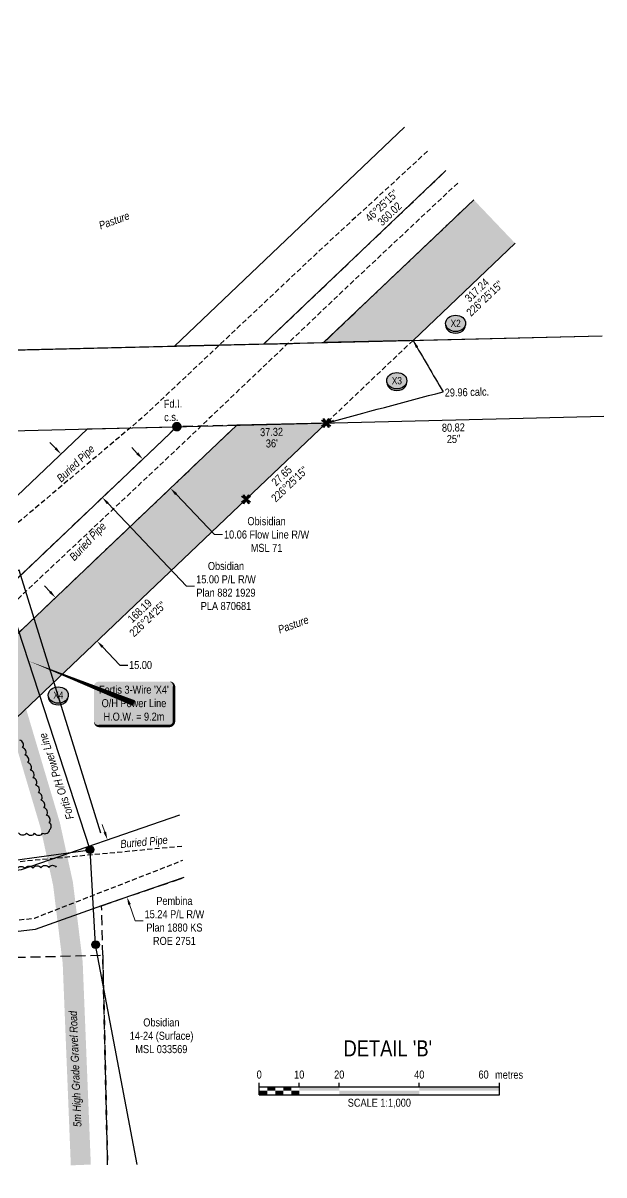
# Model space of a CAD drawing. Extents: x 610688 to 615994, y 5890806 to 5894497.
# Drawn here: x 615268 to 615994, y 5891057 to 5892496 of the extents above; entities that cross this region are included whole.
import ezdxf
from ezdxf.enums import TextEntityAlignment as Align

# ---------------------------------------------------------------- set-up
doc = ezdxf.new("R2010")
doc.units = 0
doc.header["$LTSCALE"] = 5
doc.header["$PDSIZE"] = 0.5
for name, pattern in [('0', [1, 1, 0]), ('foc-ACCESSROAD', [3.75, 2.5, -1.25]), ('foc-FLOWLINE', [3.75, 2.5, -1.25]), ('foc-TRAV', [1.875, 1.25, -0.625]), ('POWERLINE5', [7.8, 2.4, -0.6, 0.6, -0.6, 0.6, -0.6, 2.4]), ('UG_PIPE', [1.875, 1.25, -0.625])]:
    doc.linetypes.add(name, pattern=pattern)
doc.layers.get('Defpoints').update_dxf_attribs({"color": 9})
for name, color, linetype in [('AS-FENCE', 48, 'foc-FENCE'), ('AS-PIPE-UG', 44, 'UG_PIPE'), ('AS-PIPE-UG-T', 44, 'Continuous'), ('AS-POWER', 104, 'foc-POWER'), ('AS-POWER-EXISTING', 72, 'POWERLINE5'), ('AS-POWER-T', 104, 'Continuous'), ('AS-ROADS', 254, 'Continuous'), ('AS-TELEPHONE', 224, 'foc-TEL'), ('C-FLOWLINE', 13, 'foc-FLOWLINE'), ('C-RW', 13, 'Continuous'), ('C-WS', 13, 'foc-ACCESSROAD'), ('DETAIL-T', 7, 'Continuous'), ('F-RW', 190, 'Continuous'), ('L-2', 7, 'Continuous'), ('L-BD', 7, 'Continuous'), ('L-BD1', 253, 'Continuous'), ('L-MON', 1, 'Continuous'), ('L-SEC', 7, 'Continuous'), ('P-CROSSINGS', 250, 'Continuous'), ('P-PROPOSED', 10, 'Continuous'), ('P-PROPOSED-H', 21, 'Continuous'), ('P-TRAV', 4, 'foc-TRAV'), ('P-TXT', 4, 'Continuous'), ('T-BUSH', 110, '0')]:
    doc.layers.add(name, color=color, linetype=linetype)
for name, color, linetype, lineweight in [('C-FLOWLINE-T', 13, 'Continuous', 9), ('C-RW-T', 13, 'Continuous', 9), ('C-WS-T', 13, 'Continuous', 9), ('F-RW-T', 190, 'Continuous', 9), ('T-TEXT', 48, 'Continuous', 18)]:
    doc.layers.add(name, color=color, linetype=linetype, lineweight=lineweight)
doc.styles.add('175L', font='', dxfattribs={"height": 20})
doc.styles.add('80', font='', dxfattribs={"height": 10})
doc.styles.add('80CG', font='', dxfattribs={"height": 10})
doc.styles.add('80L', font='', dxfattribs={"height": 10})
doc.styles.add('80LS', font='', dxfattribs={"height": 10})
doc.styles.add('Crossing', font='', dxfattribs={"height": 10})
doc.styles.add('foc-LtypeFont', font='', dxfattribs={"height": 7.35})
doc.styles.get('175L').set_extended_font_data('Arial Narrow')
doc.styles.get('80').set_extended_font_data('Arial Narrow')
doc.styles.get('80CG').set_extended_font_data('Arial Narrow')
doc.styles.get('80L').set_extended_font_data('Arial Narrow')
doc.styles.get('80LS').set_extended_font_data('Arial Narrow', italic=True)
doc.styles.get('Crossing').set_extended_font_data('Arial Narrow')
doc.styles.get('foc-LtypeFont').set_extended_font_data('Arial Narrow')
doc.linetypes.add('foc-FENCE', pattern='A,10,-1,["X",foc-LtypeFont,S=0.2,R=0,X=-0.625,Y=-0.75],-1.24', length=12.24)
doc.linetypes.add('foc-POWER', pattern='A,6,-1,["P",foc-LtypeFont,S=0.2,R=0,X=-0.625,Y=-0.75],-1.24,4', length=12.24)
doc.linetypes.add('foc-TEL', pattern='A,2,-1,["T",foc-LtypeFont,S=0.2,R=0,X=-0.425,Y=-0.75],-1.24,8', length=12.24)
doc.linetypes.add('foc-TEL-NOLINE', pattern='A,0,-2,["T",foc-LtypeFont,S=0.2,R=0,X=-0.425,Y=-0.75],-10.24', length=12.24)
doc.dimstyles.new('Compass 5 000', dxfattribs={"dimscale": 5, "dimtxt": 9, "dimasz": 2, "dimexe": 0.2, "dimexo": 0.0625, "dimgap": 0.5, "dimtad": 0, "dimtih": 1, "dimtoh": 1, "dimzin": 0, "dimdsep": 46, "dimtxsty": '80CG', "dimcen": 0.1, "dimse1": 1, "dimse2": 1, "dimclrd": 256, "dimclrt": 256, "dimaunit": 1, "dimadec": 4, "dimazin": 0, "dimtfac": 0.06, "dimtofl": 0, "dimtmove": 0, "dimatfit": 1, "dimfxl": 0.2, "dimtolj": 1, "dimtzin": 0, "dimlwd": -1, "dimarcsym": 0})

# ---------------------------------------------------------------- blocks, each defined once
blk = doc.blocks.new('*U29')
at = {"color": 0}
for p, q in [((-150, 0), (-150, 15)), ((-100, 10), (-100, 15)), ((-50, 10), (-50, 15)), ((50, 10), (50, 15)), ((150.2, 0), (150.2, 15)), ((-150, 10), (150.2, 10)), ((-150, 0), (150.2, 0))]:
    blk.add_line(p, q, dxfattribs=at)
for points in [[(-150, 5), (-140, 5), (-150, 0), (-140, 0)], [(-140, 10), (-130, 10), (-140, 5), (-130, 5)], [(-130, 5), (-120, 5), (-130, 0), (-120, 0)], [(-120, 10), (-110, 10), (-120, 5), (-110, 5)], [(-110, 5), (-100, 5), (-110, 0), (-100, 0)], [(-100, 10), (-50, 10), (-100, 5), (-50, 5)], [(-50, 5), (50, 5), (-50, 0), (50, 0)], [(50, 10), (150.2, 10), (50, 5), (150.2, 5)]]:
    blk.add_solid(points, dxfattribs=at)
at = {"color": 0, "style": '80'}
blk.add_text('metres', height=10, dxfattribs=at).set_placement((162.2, 20), align=Align.CENTER)
at = {"color": 0, "char_height": 10, "style": '80'}
for s, insert, attachment_point in [('0', (-150, 30.2), 2), ('10', (-100, 30.2), 2), ('20', (-50, 30.2), 2), ('40', (50, 30.2), 2), ('60', (136.7, 30.2), 3), ('SCALE 1:1,000', (0.1, -5), 2)]:
    blk.add_mtext(s, dxfattribs=dict(at, insert=insert, attachment_point=attachment_point))
blk = doc.blocks.new('POWERPOLE')
h = blk.add_hatch(color=255)
edge = h.paths.add_edge_path()
edge.add_arc((0, 0), 0.96, 0, 360)
at = {"linetype": 'Continuous'}
for p, q in [((0.68, -0.68), (-0.68, 0.68)), ((-0.68, -0.68), (0.68, 0.68))]:
    blk.add_line(p, q, dxfattribs=at)
blk.add_circle((0, 0), 0.96, dxfattribs=at)
blk = doc.blocks.new('*D106')
at = {"layer": 'Defpoints', "color": 0, "transparency": 16777216}
for p in [(615414.8, 5891879.1), (615466.5, 5891824.7), (615360.6, 5891724)]:
    blk.add_point(p, dxfattribs=at)
at = {"layer": 'P-TXT', "transparency": 16777216}
for p, q in [((615302, 5891785.5), (615295.1, 5891792.8)), ((615367.5, 5891716.7), (615389.1, 5891694)), ((615389.1, 5891694), (615399.1, 5891694))]:
    blk.add_line(p, q, dxfattribs=at)
for points in [[(615303.2, 5891786.7), (615300.8, 5891784.4), (615308.9, 5891778.3)], [(615368.7, 5891717.9), (615366.3, 5891715.6), (615360.6, 5891724)]]:
    blk.add_solid(points, dxfattribs=at)
at = {"layer": 'P-TXT', "transparency": 16777216, "insert": (615415, 5891694), "char_height": 10, "attachment_point": 5, "style": '80CG'}
blk.add_mtext('\\A1;15.00', dxfattribs=at)
blk = doc.blocks.new('TEMP')
h = blk.add_hatch(color=255)
h.dxf.hatch_style = 1
h.paths.add_polyline_path([(0, 0.25), (-0.67, 1.15), (-0.67, 0.67), (-1.15, 0.67), (-0.25, 0), (-1.15, -0.67), (-0.67, -0.67), (-0.67, -1.15), (0, -0.25), (0.67, -1.15), (0.67, -0.67), (1.15, -0.67), (0.25, 0), (1.15, 0.67), (0.67, 0.67), (0.67, 1.15)])
h.paths.add_polyline_path([(0.57, 0.85), (0.57, 0.57), (0.85, 0.57), (0.08, 0), (0.85, -0.57), (0.57, -0.57), (0.57, -0.85), (0, -0.08), (-0.57, -0.85), (-0.57, -0.57), (-0.85, -0.57), (-0.08, 0), (-0.85, 0.57), (-0.57, 0.57), (-0.57, 0.85), (0, 0.08)], flags=16)
h = blk.add_hatch(color=1)
h.dxf.hatch_style = 1
h.paths.add_polyline_path([(0, 0.08), (-0.57, 0.85), (-0.57, 0.57), (-0.85, 0.57), (-0.08, 0), (-0.85, -0.57), (-0.57, -0.57), (-0.57, -0.85), (0, -0.08), (0.57, -0.85), (0.57, -0.57), (0.85, -0.57), (0.08, 0), (0.85, 0.57), (0.57, 0.57), (0.57, 0.85)])
at = {"color": 1}
for p, q in [((-0.08, 0), (0.08, 0)), ((0, 0.08), (0, -0.08))]:
    blk.add_line(p, q, dxfattribs=at)
at = {"color": 255, "flags": 128}
blk.add_lwpolyline([(-0.25, 0), (-1.15, 0.67), (-0.67, 0.67), (-0.67, 1.15), (0, 0.25), (0.67, 1.15), (0.67, 0.67), (1.15, 0.67), (0.25, 0), (1.15, -0.67), (0.67, -0.67), (0.67, -1.15), (0, -0.25), (-0.67, -1.15), (-0.67, -0.67), (-1.15, -0.67)], close=True, dxfattribs=at)
at = {"color": 1, "flags": 128}
blk.add_lwpolyline([(-0.08, 0), (-0.85, 0.57), (-0.57, 0.57), (-0.57, 0.85), (0, 0.08), (0.57, 0.85), (0.57, 0.57), (0.85, 0.57), (0.08, 0), (0.85, -0.57), (0.57, -0.57), (0.57, -0.85), (0, -0.08), (-0.57, -0.85), (-0.57, -0.57), (-0.85, -0.57)], close=True, dxfattribs=at)
blk = doc.blocks.new('fdia')
at = {"color": 255, "const_width": 1}
blk.add_lwpolyline([(-0.5, 0, 1), (0.5, 0, 1)], format="xyb", close=True, dxfattribs=at)
blk = doc.blocks.new('Fdiaa')
blk.add_blockref('fdia', (0, 0))
blk = doc.blocks.new('fdib')
at = {"color": 1, "const_width": 1.6}
blk.add_lwpolyline([(-0.4, 0, 1), (0.4, 0, 1)], format="xyb", close=True, dxfattribs=at)
at = {"color": 1}
blk.add_circle((0, 0), 0.8, dxfattribs=at)
blk = doc.blocks.new('Fdibb')
blk.add_blockref('fdib', (0, 0))
blk = doc.blocks.new('fdicc')
for name in ['Fdibb', 'Fdiaa']:
    blk.add_blockref(name, (0, 0))
blk = doc.blocks.new('FDI')
blk.add_blockref('fdicc', (0, 0))
blk = doc.blocks.new('*D113')
at = {"layer": 'C-RW-T', "transparency": 16777216}
for p, q in [((615308.8, 5891964.8), (615301.9, 5891972.1)), ((615374.2, 5891896.1), (615472.6, 5891792.7)), ((615472.6, 5891792.7), (615482.6, 5891792.7))]:
    blk.add_line(p, q, dxfattribs=at)
at = {"layer": 'C-RW-T', "linetype": 'Continuous', "transparency": 16777216}
for points in [[(615310, 5891966), (615307.6, 5891963.7), (615315.7, 5891957.6)], [(615375.4, 5891897.2), (615373, 5891894.9), (615367.3, 5891903.3)]]:
    blk.add_solid(points, dxfattribs=at)
at = {"layer": 'Defpoints', "color": 0, "linetype": 'Continuous', "transparency": 16777216}
for p in [(615287, 5891930.3), (615367.3, 5891903.3), (615338.7, 5891876)]:
    blk.add_point(p, dxfattribs=at)
at = {"layer": 'C-RW-T', "linetype": 'Continuous', "transparency": 16777216, "insert": (615521.7, 5891792.7), "char_height": 10, "attachment_point": 5, "style": '80CG'}
blk.add_mtext('\\A1;Obsidian\\P15.00 P/L R/W\\PPlan 882 1929\\PPLA 870681', dxfattribs=at)
blk = doc.blocks.new('*D114')
at = {"layer": 'C-FLOWLINE-T', "transparency": 16777216}
for p, q in [((615410.9, 5891958.5), (615404, 5891965.8)), ((615459.3, 5891907.6), (615507.4, 5891857)), ((615507.4, 5891857), (615517.4, 5891857))]:
    blk.add_line(p, q, dxfattribs=at)
at = {"layer": 'C-FLOWLINE-T', "linetype": 'Continuous', "transparency": 16777216}
for points in [[(615412.1, 5891959.7), (615409.6, 5891957.4), (615417.7, 5891951.3)], [(615460.5, 5891908.8), (615458.1, 5891906.5), (615452.4, 5891914.8)]]:
    blk.add_solid(points, dxfattribs=at)
at = {"layer": 'Defpoints', "color": 0, "linetype": 'Continuous', "transparency": 16777216}
for p in [(615405.2, 5891939.3), (615452.4, 5891914.8), (615439.8, 5891902.9)]:
    blk.add_point(p, dxfattribs=at)
at = {"layer": 'C-FLOWLINE-T', "linetype": 'Continuous', "transparency": 16777216, "insert": (615572.4, 5891857), "char_height": 10, "attachment_point": 5, "style": '80CG'}
blk.add_mtext('\\A1;Obisidian\\P10.06 Flow Line R/W\\PMSL 71', dxfattribs=at)
blk = doc.blocks.new('xing2')
h = blk.add_hatch(color=50)
h.dxf.hatch_style = 1
edge = h.paths.add_edge_path()
edge.add_ellipse((0, 0), major_axis=(-12.5, 0), ratio=0.816297, start_angle=0, end_angle=360)
h = blk.add_hatch(color=250)
h.dxf.hatch_style = 1
edge = h.paths.add_edge_path()
edge.add_ellipse((0, -2), major_axis=(-12.5, 0), ratio=0.816297, start_angle=0, end_angle=180)
edge.add_line((12.5, -2), (12.5, 0))
edge.add_ellipse((0, 0), major_axis=(-12.5, 0), ratio=0.816297, start_angle=0, end_angle=180, ccw=False)
edge.add_line((-12.5, 0), (-12.5, -2))
at = {"color": 250}
blk.add_ellipse((0, 0), major_axis=(-12.5, 0), ratio=0.816297, dxfattribs=at)
blk.add_ellipse((0, -2), major_axis=(-12.5, 0), ratio=0.816297, start_param=0, end_param=3.141593, dxfattribs=at)
at = {"color": 250, "style": 'Crossing'}
blk.add_attdef('CROSSING', text='', height=9, dxfattribs=at).set_placement((0.1, 0), align=Align.MIDDLE_CENTER)
at = {"color": 250, "style": 'Crossing', "flags": 1}
for tag, p in [('OWNER', (0.1, -12.5)), ('DESCRIPTION', (0.1, -25.8)), ('LOCATION', (0.1, -39.3)), ('DWG_REF', (0.1, -52.8))]:
    blk.add_attdef(tag, text='', height=9, dxfattribs=at).set_placement(p, align=Align.MIDDLE_CENTER)
blk = doc.blocks.new('*D117')
at = {"layer": 'Defpoints', "color": 0, "linetype": 'Continuous', "transparency": 16777216}
for p in [(615403.9, 5891486.2), (615428.4, 5891414.5), (615398.1, 5891404.2)]:
    blk.add_point(p, dxfattribs=at)
at = {"layer": 'F-RW-T', "transparency": 16777216}
for p, q in [((615370.4, 5891485.3), (615367.1, 5891494.8)), ((615401.3, 5891394.7), (615408.2, 5891374.3)), ((615408.2, 5891374.3), (615418.2, 5891374.3))]:
    blk.add_line(p, q, dxfattribs=at)
at = {"layer": 'F-RW-T', "linetype": 'Continuous', "transparency": 16777216}
for points in [[(615371.9, 5891485.9), (615368.8, 5891484.8), (615373.6, 5891475.9)], [(615402.9, 5891395.3), (615399.7, 5891394.2), (615398.1, 5891404.2)]]:
    blk.add_solid(points, dxfattribs=at)
at = {"layer": 'F-RW-T', "linetype": 'Continuous', "transparency": 16777216, "insert": (615457.3, 5891374.3), "char_height": 10, "attachment_point": 5, "style": '80CG'}
blk.add_mtext('\\A1;Pembina\\P15.24 P/L R/W\\PPlan 1880 KS\\PROE 2751', dxfattribs=at)
blk = doc.blocks.new('*U119')
h = blk.add_hatch(color=255)
edge = h.paths.add_edge_path()
edge.add_line((-44, -28.5), (44, -28.5))
edge.add_arc((44, -22.5), 6, 270, 360)
edge.add_line((50, -22.5), (50, 21))
edge.add_arc((44, 21), 6, 0, 90)
edge.add_line((44, 27), (-44, 27))
edge.add_arc((-44, 21), 6, 90, 180)
edge.add_line((-50, 21), (-50, -22.5))
edge.add_arc((-44, -22.5), 6, 180, 270)
at = {"color": 104, "flags": 128}
blk.add_lwpolyline([(-132.2, 53, 0, 7.5, 0), (0, 0, 0, 0, 0)], format="xyseb", dxfattribs=at)
blk.add_lwpolyline([(-44, -28.5, 3, 3, 0), (44, -28.5, 3, 3, 0.414214), (50, -22.5, 3, 3, 0), (50, 21, 3, 0, 0.414214), (44, 27, 0, 0, 0), (-44, 27, 0, 0, 0.414214), (-50, 21, 0, 0, 0), (-50, -22.5, 0, 3, 0.414214)], format="xyseb", close=True, dxfattribs=at)
at = {"color": 104, "style": '80'}
blk.add_attdef('ENTER_TEXT_001', (-26.8, -4.9), '', height=10, dxfattribs=at)

msp = doc.modelspace()

# ---------------------------------------------------------------- hatches: boundary and pattern name
at = {"layer": 'P-PROPOSED-H', "linetype": 'Continuous'}
h = msp.add_hatch(color=256, dxfattribs=at)
h.dxf.hatch_style = 1
h.paths.add_polyline_path([(615882.824, 5892220.949), (615831.142, 5892275.259), (615643.69, 5892096.878), (615755.297, 5892099.592)])
at = {"layer": 'P-PROPOSED-H'}
h = msp.add_hatch(color=256, dxfattribs=at)
h.dxf.hatch_style = 1
h.paths.add_polyline_path([(615646.837, 5891996.38), (615535.23, 5891993.665), (615495.047, 5891955.426), (614907.218, 5891395.767), (614752.742, 5891392.19), (614755.763, 5891317.269), (614937.925, 5891321.487), (615546.735, 5891901.121)])

# ---------------------------------------------------------------- linework, layer by layer
at = {"layer": 'AS-FENCE', "flags": 128}
msp.add_lwpolyline([(615365.402, 5891484.112), (615263.437, 5891812.422), (615224.132, 5891799.342)], dxfattribs=at)
at = {"layer": 'AS-PIPE-UG', "flags": 128}
for points in [[(615773.397, 5892335.94), (615642.532, 5892215.592), (615417.042, 5892002.877), (615246.632, 5891858.877), (615135.992, 5891760.597), (614969.962, 5891599.962), (614864.232, 5891520.417), (614859.922, 5891518.687), (614828.092, 5891513.452), (614774.382, 5891503.737), (614743.767, 5891495.847), (614738.597, 5891491.632), (614736.417, 5891484.632), (614736.752, 5891456.287), (614738.007, 5891438.667)], [(615811.177, 5892296.239), (615677.907, 5892171.117), (615502.821, 5892004.19), (615464.297, 5891967.462), (615275.537, 5891789.612), (615155.352, 5891674.562), (615072.672, 5891599.177), (614977.442, 5891487.432), (614921.887, 5891447.927), (614873.872, 5891436.092), (614806.962, 5891428.322), (614779.202, 5891427.667), (614767.807, 5891428.017), (614756.782, 5891440.472)], [(614762.837, 5891445.867), (614760.607, 5891472.067), (614760.172, 5891491.682), (614768.377, 5891495.642), (614776.197, 5891498.672), (614808.042, 5891501.772), (614827.462, 5891511.522), (614859.982, 5891517.042), (614893.852, 5891523.877), (614912.782, 5891525.387), (614920.437, 5891522.592), (614922.882, 5891507.077), (614924.997, 5891483.247), (614928.957, 5891443.347), (614936.682, 5891393.187), (614937.992, 5891364.297), (614939.517, 5891342.197), (614942.412, 5891338.262), (614949.537, 5891336.642), (615282.546, 5891377.925), (615467.793, 5891450.106)], [(614769.197, 5891426.127), (614806.662, 5891425.957), (614806.762, 5891426.182), (614840.912, 5891426.907), (614873.907, 5891423.777), (614925.667, 5891425.152), (614967.572, 5891430.252), (615020.857, 5891431.737), (615096.382, 5891432.747), (615466.572, 5891467.902)]]:
    msp.add_lwpolyline(points, dxfattribs=at)
at = {"layer": 'AS-POWER', "flags": 128}
for points in [[(615410.722, 5891070.126), (615358.967, 5891344.622), (615352.032, 5891463.327), (615236.512, 5891816.752), (615111.382, 5892196.087), (615112.519, 5892483.337)], [(614878.242, 5891398.227), (615352.032, 5891463.327)]]:
    msp.add_lwpolyline(points, dxfattribs=at)
at = {"layer": 'AS-ROADS', "const_width": 25, "flags": 128}
msp.add_lwpolyline([(615340.426, 5891069.433), (615330.277, 5891322.217), (615318.232, 5891420.582), (615302.112, 5891494.207), (615224.467, 5891755.562), (615177.582, 5891938.467), (615154.172, 5892057.077), (615146.257, 5892130.707), (615124.284, 5892483.623)], dxfattribs=at)
at = {"layer": 'AS-TELEPHONE', "linetype": 'foc-TEL-NOLINE', "flags": 128}
msp.add_lwpolyline([(614432.961, 5892068.071), (615991.331, 5892105.372)], dxfattribs=at)
at = {"layer": 'C-FLOWLINE', "flags": 128}
msp.add_lwpolyline([(615796.48, 5892311.683), (615568.84, 5892095.057), (615643.69, 5892096.878), (615831.142, 5892275.259)], dxfattribs=at)
msp.add_lwpolyline([(615194.829, 5891669.733), (615495.043, 5891955.422), (615535.23, 5891993.665), (615460.38, 5891991.844), (615460.38, 5891991.844), (615460.38, 5891991.844), (615193.257, 5891737.646)], close=True, dxfattribs=at)
at = {"layer": 'C-RW', "flags": 128}
for points in [[(615796.48, 5892311.683), (615569.058, 5892095.264), (615568.84, 5892095.057), (615457.221, 5892092.342), (615744.792, 5892365.999)], [(615460.38, 5891991.844), (615460.372, 5891991.837), (615193.257, 5891737.646), (614931.996, 5891488.782), (614880.295, 5891543.086), (615348.79, 5891989.13), (615460.372, 5891991.837)]]:
    msp.add_lwpolyline(points, dxfattribs=at)
at = {"layer": 'C-WS'}
for points in [[(615373.847, 5891069.762), (615367.788, 5891331.436), (615366.354, 5891393.36), (615469.277, 5891428.493)], [(614738.308, 5891063.499), (614736.277, 5891151.331), (614732.448, 5891316.729), (614811.393, 5891318.556), (614863.269, 5891319.757), (614932.728, 5891321.363), (615202.75, 5891327.616), (615367.788, 5891331.436), (615373.847, 5891069.762)]]:
    msp.add_lwpolyline(points, dxfattribs=at)
at = {"layer": 'F-RW'}
msp.add_lwpolyline([(615469.277, 5891428.493), (615366.354, 5891393.36), (615283.481, 5891363.807), (615202.141, 5891353.963), (614932.728, 5891321.367), (614863.269, 5891319.757), (614843.943, 5891387.324), (615200.369, 5891430.455), (615266.212, 5891438.423), (615463.886, 5891507.038)], dxfattribs=at)
at = {"layer": 'L-SEC'}
for p, q in [((614432.976, 5892067.429), (615991.366, 5892105.334)), ((614435.303, 5891966.911), (615993.738, 5892004.817))]:
    msp.add_line(p, q, dxfattribs=at)
at = {"layer": 'P-PROPOSED'}
msp.add_lwpolyline([(615882.824, 5892220.949), (615755.297, 5892099.592), (615643.69, 5892096.878), (615831.142, 5892275.259)], dxfattribs=at)
at = {"layer": 'P-PROPOSED', "flags": 128}
msp.add_lwpolyline([(615646.837, 5891996.38), (615535.23, 5891993.665), (615495.047, 5891955.426), (614907.218, 5891395.767), (614752.742, 5891392.19), (614755.763, 5891317.269), (614937.925, 5891321.487), (615546.735, 5891901.121)], close=True, dxfattribs=at)
at = {"layer": 'P-TRAV'}
msp.add_lwpolyline([(615755.297, 5892099.592), (615646.837, 5891996.38)], dxfattribs=at)
at = {"layer": 'T-BUSH', "linetype": 'Continuous', "flags": 128}
for points in [[(615262.779, 5891484.414, 0.52056705), (615272.772, 5891484.142, 0.52056705), (615282.764, 5891483.869, 0.52056705), (615292.667, 5891483.998, 0.52056705), (615301.609, 5891488.466, 0.52056705), (615301.102, 5891496.74, 0.52056705), (615297.753, 5891506.158, 0.52056705), (615294.403, 5891515.576, 0.52056705), (615291.054, 5891524.995, 0.52056705), (615287.705, 5891534.413, 0.52056705), (615284.355, 5891543.831, 0.52056705), (615281.006, 5891553.25, 0.52056705), (615277.657, 5891562.668, 0.52056705), (615274.307, 5891572.086, 0.52056705), (615270.958, 5891581.504, 0.52056705), (615267.609, 5891590.923, 0.52056705), (615264.259, 5891600.341, 0.52056705)], [(615260.62, 5891439.644, -0.52056705), (615270.609, 5891440.031, -0.52056705), (615280.597, 5891440.418, -0.52056705), (615290.586, 5891440.805, -0.52056705), (615300.575, 5891441.192, -0.52056705), (615309.843, 5891441.551, -0.52056705)]]:
    msp.add_lwpolyline(points, format="xyb", dxfattribs=at)

# ---------------------------------------------------------------- block references
at = {"layer": 'AS-POWER-EXISTING', "xscale": 4.998057249999984, "yscale": 4.998057249999984, "zscale": 4.998057249999984}
for p in [(615352.032, 5891463.327), (615358.967, 5891344.622)]:
    msp.add_blockref('POWERPOLE', p, dxfattribs=at)
at = {"layer": 'AS-POWER-T', "linetype": 'Continuous'}
ref = msp.add_blockref('*U119', (615406.852, 5891646.345), dxfattribs=dict(at, xscale=0.99961145, yscale=0.99961145, zscale=0.99961145))
ref.add_attrib('ENTER_TEXT_001', "Fortis 3-Wire 'X4'", (615363.101, 5891658.249), dxfattribs={"layer": '0', "color": 104, "height": 9.99611, "style": '80'})
ref.add_attrib('ENTER_TEXT_002', 'O/H Power Line', (615366.397, 5891641.412), dxfattribs={"layer": '0', "color": 104, "height": 9.99611, "style": '80'})
ref.add_attrib('ENTER_TEXT_003', 'H.O.W. = 9.2m', (615368.753, 5891624.574), dxfattribs={"layer": '0', "color": 104, "height": 9.99611, "style": '80'})
at = {"layer": 'L-2', "xscale": 0.99961145, "yscale": 0.99961145, "zscale": 0.99961145}
msp.add_blockref('*U29', (615713.14, 5891157.186), dxfattribs=at)
at = {"layer": 'L-MON', "color": 2, "xscale": 4.998057249999994, "yscale": 4.998057249999994, "zscale": 4.998057249999994}
for p in [(615646.837, 5891996.38), (615546.735, 5891901.121)]:
    msp.add_blockref('TEMP', p, dxfattribs=at)
at = {"layer": 'L-MON', "xscale": 4.998057249999984, "yscale": 4.998057249999984, "zscale": 4.998057249999984}
msp.add_blockref('FDI', (615460.372, 5891991.837), dxfattribs=at)
at = {"layer": 'P-CROSSINGS', "xscale": 0.9996571799999978, "yscale": 0.9996571799999978, "zscale": 0.9996571799999978}
for p, values in [((615808.477, 5892120.92), {'CROSSING': 'X2'}), ((615735.034, 5892049.272), {'CROSSING': 'X3'}), ((615312.28, 5891656.459), {'CROSSING': 'X4'})]:
    msp.add_blockref('xing2', p, dxfattribs=at).add_auto_attribs(values)

# ---------------------------------------------------------------- texts
at = {"layer": 'AS-PIPE-UG-T', "char_height": 9.99082, "attachment_point": 1, "style": '80L'}
for insert, rotation in [((615309.183, 5891928.882), 44.053824), ((615325.187, 5891830.205), 46.86825), ((615389.417, 5891475.274), 5.424819)]:
    msp.add_mtext_dynamic_manual_height_columns('{\\fArial Narrow|b0|i1|c0|p34;Buried Pipe}', width=60.60426, gutter_width=49.981, heights=[0], dxfattribs=dict(at, insert=insert, rotation=rotation))
at = {"layer": 'AS-POWER', "insert": (615322.824, 5891499.606), "char_height": 9.99611, "attachment_point": 1, "rotation": 108.100425, "style": '80L'}
msp.add_mtext_dynamic_manual_height_columns('\\pi0.32614;{\\fArial Narrow|b0|i1|c0|p34;Fortis O/H Power Line}', width=112.45738, gutter_width=50, heights=[0], dxfattribs=at)
at = {"layer": 'DETAIL-T', "color": 3, "insert": (615723.795, 5891215.111), "char_height": 19.9922, "width": 217.02378, "attachment_point": 5, "style": '80CG'}
msp.add_mtext("DETAIL 'B'", dxfattribs=at)
at = {"layer": 'L-BD', "linetype": 'Continuous', "style": '80L'}
for s, p in [("46°25'15''", (615716.203, 5892267.944)), ('360.02', (615726.025, 5892257.628))]:
    msp.add_text(s, height=9.9961, rotation=43.5937, dxfattribs=at).set_placement(p, align=Align.MIDDLE)
at = {"layer": 'L-BD', "style": '80L'}
for s, height, p in [('29.96 calc.', 9.99611, (615822.574, 5892035.194)), ('37.32', 9.9961, (615578.614, 5891985.221)), ('80.82', 9.9961, (615805.674, 5891990.744)), ("36'", 9.9961, (615578.961, 5891970.981)), ("25''", 9.9961, (615806.02, 5891976.504))]:
    msp.add_text(s, height=height, rotation=1.3934, dxfattribs=at).set_placement(p, align=Align.MIDDLE)
at = {"layer": 'L-BD1', "linetype": 'Continuous', "style": '80L'}
for s, height, p in [('317.24', 9.9961, (615835.063, 5892162.39)), ("226°25'15''", 9.99611, (615844.883, 5892152.071)), ("226°25'15''", 9.99611, (615601.097, 5891920.081)), ('27.65', 9.9961, (615591.278, 5891930.4))]:
    msp.add_text(s, height=height, rotation=43.5798, dxfattribs=at).set_placement(p, align=Align.MIDDLE)
at = {"layer": 'L-BD1', "style": '80L'}
for s, p in [('168.19', (615414.032, 5891761.73)), ('226°24\'25"', (615423.852, 5891751.411))]:
    msp.add_text(s, height=9.9961, rotation=43.5798, dxfattribs=at).set_placement(p, align=Align.MIDDLE)
at = {"layer": 'L-MON', "insert": (615443.965, 5892025.285), "char_height": 9.9961, "attachment_point": 1, "rotation": 1.393358, "style": '80L'}
msp.add_mtext_dynamic_manual_height_columns('Fd.I. \\Pc.s.', width=22.0355, gutter_width=50, heights=[0], dxfattribs=at)
at = {"layer": 'T-TEXT', "linetype": 'Continuous', "style": '80LS'}
for p in [(615382.038, 5892249.4), (615605.712, 5891744.575)]:
    msp.add_text('Pasture', height=9.9961, rotation=20, dxfattribs=at).set_placement(p, align=Align.MIDDLE_CENTER)
at = {"layer": 'T-TEXT', "insert": (615331.304, 5891116.337), "char_height": 9.99082, "attachment_point": 1, "rotation": 92.298964, "style": '80L', "bg_fill": 1, "box_fill_scale": 1.2, "bg_fill_color": 254, "bg_fill_transparency": 0}
msp.add_mtext_dynamic_manual_height_columns('\\pi0.44863;{\\fArial Narrow|b0|i1|c0|p34;5m High Grade Gravel Road}', width=145.70288, gutter_width=49.981, heights=[0], dxfattribs=at)

# ---------------------------------------------------------------- dimensions: what is measured, and where the dimension line sits
at = {"layer": 'C-FLOWLINE-T', "linetype": 'Continuous'}
dim = msp.add_linear_dim(base=(615452.407, 5891914.849), p1=(615405.151, 5891939.288), p2=(615439.812, 5891902.864), angle=313.579816, text='Obisidian\\P10.06 Flow Line R/W\\PMSL 71', dimstyle='Compass 5 000', dxfattribs=at)
dim.commit()
dim.dimension.update_dxf_attribs({"geometry": '*D114', "text_midpoint": (615572.435, 5891857.023), "dimtype": 161})
at = {"layer": 'C-RW-T', "linetype": 'Continuous'}
dim = msp.add_linear_dim(base=(615367.344, 5891903.31), p1=(615287.038, 5891930.337), p2=(615338.698, 5891876.05), angle=313.579816, text='Obsidian\\P15.00 P/L R/W\\PPlan 882 1929\\PPLA 870681', dimstyle='Compass 5 000', dxfattribs=at)
dim.commit()
dim.dimension.update_dxf_attribs({"geometry": '*D113', "text_midpoint": (615521.656, 5891792.734), "dimtype": 161})
at = {"layer": 'F-RW-T', "linetype": 'Continuous'}
dim = msp.add_linear_dim(base=(615398.057, 5891404.182), p1=(615403.939, 5891486.229), p2=(615428.409, 5891414.543), angle=288.847677, text='Pembina\\P15.24 P/L R/W\\PPlan 1880 KS\\PROE 2751', dimstyle='Compass 5 000', dxfattribs=at)
dim.commit()
dim.dimension.update_dxf_attribs({"geometry": '*D117', "text_midpoint": (615457.332, 5891374.333), "dimtype": 161})
at = {"layer": 'P-TXT', "color": 2}
dim = msp.add_linear_dim(base=(615360.596, 5891723.988), p1=(615414.791, 5891879.053), p2=(615466.473, 5891824.743), angle=313.579816, text='15.00', dimstyle='Compass 5 000', dxfattribs=at)
dim.commit()
dim.dimension.update_dxf_attribs({"geometry": '*D106', "text_midpoint": (615415.048, 5891694.024), "dimtype": 161})

# ---------------------------------------------------------------- leaders
at = {"layer": 'L-BD', "path_type": 1}
for points in [[(615755.297, 5892099.592), (615792.768, 5892035.498)], [(615646.837, 5891996.38), (615792.768, 5892035.498)]]:
    msp.add_leader(points, dimstyle='Compass 5 000', override={"dimgap": 0.5, "dimtad": 0}, dxfattribs=at)

# ---------------------------------------------------------------- next in the draw order: texts
at = {"layer": 'C-WS-T', "insert": (615400.853, 5891252.503), "char_height": 9.99611, "attachment_point": 1, "style": '175L', "bg_fill": 3, "box_fill_scale": 1.1, "bg_fill_color": 256, "bg_fill_transparency": 0}
msp.add_mtext_dynamic_manual_height_columns('\\pi17.57386;Obsidian\\P\\pi0.66366;14-24 (Surface)\\P\\pi7.69708;MSL 033569', width=78.96426, gutter_width=99.961, heights=[0], dxfattribs=at)

doc.saveas('drawing.dxf')
